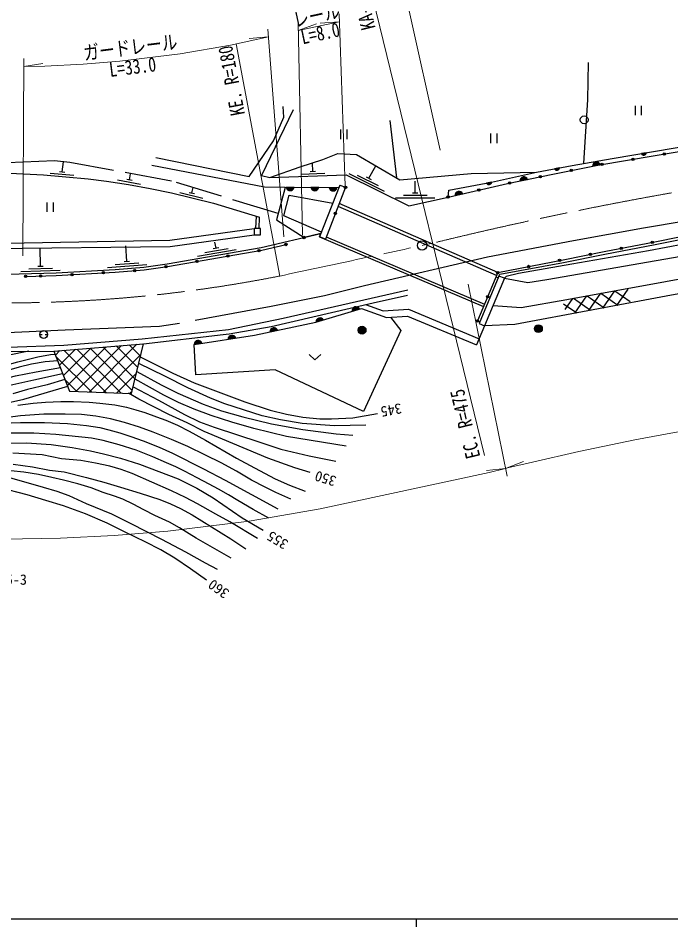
# Model space of a CAD drawing. Units: millimetres at full size, sheet at 1:1000; details may follow other scales. Extents: x 40000 to 680000, y 20000 to 380000.
# Drawn here: x 117450 to 200376, y 204000 to 319462 of the extents above; entities that cross this region are included whole.
import ezdxf
from ezdxf.enums import TextEntityAlignment as Align

# ---------------------------------------------------------------- set-up
doc = ezdxf.new("R2010")
doc.units = ezdxf.units.MM
doc.header["$LTSCALE"] = 1000
doc.linetypes.add('CHAIN', pattern=[18.5, 12, -1.5, 3.5, -1.5])
doc.linetypes.add('DASHED', pattern=[7.5, 6, -1.5])
for name, color, linetype, lineweight in [('M-BGD', 7, 'Continuous', 25), ('M-BMK', 2, 'CHAIN', 13), ('M-BMK-SRVR', 3, 'Continuous', 25), ('M-STR-HTXT', 7, 'Continuous', 13), ('M-STR-STR1', 1, 'Continuous', 25), ('M-STR-STRC', 7, 'Continuous', 25), ('M-TTL-BAND', 7, 'Continuous', 25)]:
    doc.layers.add(name, color=color, linetype=linetype, lineweight=lineweight)
doc.styles.add('ＭＳ ゴシック', font='')
doc.styles.get('ＭＳ ゴシック').set_extended_font_data('MS Gothic')

msp = doc.modelspace()

# ---------------------------------------------------------------- hatches: boundary and pattern name
at = {"layer": 'M-BGD'}
for points in [[(195441, 301517, -1), (195737, 301566, -0.41421), (195614, 301394, -0.41421)], [(196633, 302254), (197250, 302356, -0.84072)], [(199388, 302169, -1), (199684, 302218, -1)], [(185613, 300330), (186228, 300449, -0.84072)], [(187572, 300084, -1), (187866, 300144, -1)], [(190442, 300666, -0.82183), (191413, 300863)], [(191495, 300865, -1), (191791, 300914, -0.41421), (191667, 300742, -0.41421)], [(182177, 298982, 0.82183), (181206, 298783)], [(183652, 299285, -1), (183946, 299345, -1)], [(152502, 297951, -0.82183), (151511, 297959)], [(155634, 297927, -0.82183), (154643, 297935)], [(157959, 297909, -0.82183), (156968, 297917)], [(158892, 297969, -1), (159192, 297969, -1)], [(176975, 298510), (177590, 298628, -0.84072)], [(179734, 298481, -1), (180028, 298541, -1)], [(171938, 296688, -1), (172230, 296755, -1)], [(173930, 297147, 0.82183), (172965, 296924)], [(175836, 297586, -1), (176128, 297653, -1)], [(157610, 294677, -1), (157910, 294677, -1)], [(153625, 291592, -1), (153925, 291592, -1)], [(197863, 290952, -1), (198158, 291008, -0.41421), (198038, 290833, -0.41421)], [(147914, 289907, -1), (148209, 289959, -1)], [(151334, 290678, -1), (151629, 290730, -1)], [(193934, 290202, -1), (194229, 290258, -0.41421), (194109, 290083, -0.41421)], [(140034, 288526, -1), (140329, 288578, -1)], [(143974, 289217, -1), (144269, 289268, -1)], [(186085, 288656, -1), (186379, 288714, -0.41421), (186261, 288538, -0.41421)], [(190008, 289437, -1), (190302, 289495, -1)], [(132121, 287381, -0.41421), (132258, 287543, -0.41421), (132420, 287406, -1)], [(136092, 287848, -1), (136389, 287889, -1)], [(182161, 287877, -1), (182456, 287935, -0.41421), (182338, 287759, -0.41421)], [(118240, 286653, -1), (118539, 286661, -1)], [(120141, 286703, -1), (120441, 286711, -1)], [(124138, 286866, -1), (124437, 286883, -1)], [(128131, 287096, -1), (128431, 287113, -1)], [(178235, 287127, -1), (178535, 287127, -1)], [(176947, 284060, -1), (177247, 284060, -1)], [(159887, 282230, -0.82183), (160835, 282520)], [(155281, 280820, -0.82183), (156228, 281110)], [(175658, 280992, -1), (175958, 280992, -1)], [(149434, 279611, -0.82183), (150405, 279812)], [(160643, 279819, -1), (161643, 279819, -1)], [(183048, 280009, -1), (184048, 280009, -1)], [(140801, 278173, 0.82183), (139822, 278020)], [(145093, 278833, 0.82183), (144114, 278680)]]:
    msp.add_hatch(color=256, dxfattribs=at).paths.add_polyline_path(points)

# ---------------------------------------------------------------- linework, layer by layer
for p, q in [((195825, 308325), (195825, 307125)), ((196625, 308325), (196625, 307125)), ((165581, 299154), (164699, 306445)), ((158395, 305308), (158395, 304108)), ((159195, 305308), (159195, 304108)), ((177461, 304799), (177461, 303599)), ((178261, 304799), (178261, 303599)), ((197250, 302356), (196633, 302254)), ((123035, 299947), (123192, 301212)), ((154892, 299999), (154852, 301095)), ((161986, 299134), (162897, 300708)), ((186228, 300449), (185613, 300330)), ((190442, 300666), (191413, 300863)), ((121514, 299786), (124501, 299510)), ((122686, 299979), (123383, 299914)), ((131583, 298936), (131728, 299672)), ((153403, 299645), (156402, 299753)), ((154542, 299986), (155242, 300011)), ((159479, 299705), (163961, 297487)), ((160509, 299530), (163198, 298200)), ((161672, 299289), (162300, 298979)), ((130053, 298932), (132996, 298351)), ((131239, 299004), (131926, 298868)), ((139512, 297248), (139681, 297935)), ((152502, 297951), (151511, 297959)), ((155634, 297927), (154643, 297935)), ((157959, 297909), (156968, 297917)), ((167898, 297253), (167898, 298753)), ((177590, 298628), (176975, 298510)), ((181206, 298783), (182177, 298982)), ((137984, 297316), (140896, 296597)), ((139172, 297331), (139852, 297164)), ((166398, 296953), (169398, 296953)), ((167548, 297253), (168248, 297253)), ((172965, 296924), (173930, 297147)), ((121102, 296050), (121102, 294850)), ((121902, 296050), (121902, 294850)), ((165398, 296653), (170398, 296653)), ((147657, 292742), (147739, 294288)), ((148057, 292742), (148133, 294168)), ((142587, 290243), (142457, 290981)), ((120290, 287958), (120230, 290259)), ((131261, 288566), (131139, 290518)), ((140228, 289220), (145153, 290083)), ((141161, 289688), (144116, 290206)), ((142242, 290182), (142932, 290303)), ((118799, 287618), (121798, 287697)), ((119940, 287948), (120640, 287967)), ((128818, 287764), (133802, 288171)), ((129791, 288145), (132781, 288388)), ((130912, 288537), (131610, 288594)), ((117807, 287292), (122805, 287424)), ((178385, 287127), (175808, 280992)), ((178538, 286677), (178645, 286953)), ((189680, 284177), (188130, 281963)), ((189749, 284189), (191916, 282672)), ((191459, 284503), (189915, 282297)), ((191504, 284511), (193662, 283000)), ((193238, 284829), (191699, 282632)), ((193259, 284833), (195225, 283456)), ((194930, 285031), (193484, 282966)), ((186759, 283182), (188422, 282018)), ((187901, 283850), (186902, 282423)), ((187995, 283867), (190169, 282345)), ((159887, 282230), (160835, 282520)), ((155281, 280820), (156228, 281110)), ((149434, 279611), (150405, 279812)), ((176694, 280374), (175685, 277949)), ((120188, 279269), (120513, 279269)), ((120863, 279269), (121188, 279269)), ((144114, 278680), (145093, 278833)), ((122761, 277221), (122197, 276657)), ((124718, 277382), (122699, 275364)), ((126674, 277543), (123202, 274070)), ((123257, 277262), (128616, 271903)), ((128631, 277703), (123704, 272777)), ((130588, 277864), (124767, 272044)), ((124917, 277398), (130480, 271835)), ((132545, 278025), (126500, 271980)), ((126577, 277535), (131951, 272161)), ((128237, 277671), (132298, 273610)), ((129896, 277807), (132645, 275059)), ((131556, 277944), (132992, 276508)), ((133216, 278080), (133339, 277957)), ((139822, 278020), (140801, 278173)), ((122279, 276444), (126752, 271971)), ((133045, 276729), (128233, 271917)), ((132480, 274368), (129966, 271854)), ((123421, 273506), (124888, 272039)), ((131914, 272006), (131699, 271791))]:
    msp.add_line(p, q, dxfattribs=at)
for points in [[(189332, 301017), (189840, 309071), (189928, 313830)], [(134958, 301771), (146803, 299364), (149875, 303888), (151203, 306898), (151115, 308250)], [(152400, 307806), (148385, 299455), (149415, 299202), (159115, 299550), (167081, 295609), (172084, 296722)], [(172084, 296722), (172168, 297592), (177574, 298625), (183307, 299886), (187854, 300761), (192939, 301640), (200944, 302970), (208109, 304230), (214486, 305131), (221553, 306037), (225906, 306383)], [(172084, 296722), (179638, 298461), (185395, 299643), (191110, 300802), (198374, 302002), (205012, 303099), (210172, 303857), (215437, 304535), (221747, 305242), (225635, 305578)], [(139926, 281077), (149611, 282860), (156371, 284238), (161452, 285476), (177103, 289152), (188017, 291212), (196897, 292802), (207743, 294644), (215741, 295957), (222424, 296978), (228822, 297649), (238525, 298610), (247756, 299531), (255686, 299961), (268024, 300572), (283598, 300957), (315566, 301362)], [(149415, 299202), (153278, 300583), (156166, 301522), (158086, 302262), (160449, 302125), (165954, 298937), (175027, 299715), (183307, 299886)], [(151384, 297960), (148746, 297981), (134428, 300741)], [(105374, 299721), (107410, 299978), (112155, 300009), (116375, 299752), (120687, 299561), (126340, 299039), (128689, 298740), (131466, 298347), (134223, 297803), (136948, 297262), (142286, 295946), (148133, 294168)], [(178385, 287127), (186678, 288774), (191904, 289814), (198334, 291042), (204630, 292321), (210140, 293371), (215705, 294181), (220755, 294949), (226222, 295684), (230993, 296230), (234811, 296518), (241320, 297081), (246122, 297515), (250723, 297888), (254583, 298136), (259590, 298404), (278286, 299241)], [(158172, 297907), (151384, 297960), (150255, 293824), (153775, 291592)], [(159042, 297969), (156479, 291386), (155754, 291695), (155905, 292084), (153775, 291592)], [(178645, 286953), (186743, 288430), (191971, 289471), (198402, 290699), (204698, 291978), (210198, 293025), (215756, 293834), (220804, 294603), (226265, 295337), (231026, 295882), (234839, 296170), (241351, 296733), (246152, 297167), (250748, 297539), (254603, 297787), (259607, 298054), (278557, 298903)], [(283521, 298233), (270852, 297902), (248461, 296609), (239850, 295919), (229155, 294909), (221288, 293842), (212892, 292457), (204256, 291159), (197534, 289880), (187809, 288216), (181011, 287017), (179471, 286644), (179229, 286408)], [(155973, 292258), (151205, 294343), (151886, 296975), (157410, 295949)], [(179229, 286408), (182217, 285869), (184602, 286250), (212405, 291105), (219568, 292399), (226804, 293259), (237884, 294516), (249765, 295624), (252448, 295784), (265383, 296728), (278629, 297303)], [(69018, 294798), (82649, 293023), (83284, 294558), (112608, 290245), (113534, 290845), (136720, 291233), (147443, 292742)], [(68942, 294195), (83324, 292599), (83897, 293969), (113295, 289581), (114134, 290192), (136779, 290441), (147443, 291942)], [(177783, 282966), (181347, 282708), (187181, 283718), (205951, 287160), (230963, 290846), (240959, 291834), (250953, 292659), (264546, 293560), (269439, 291773), (281058, 286889)], [(267278, 292562), (239326, 290033), (228112, 288774), (221732, 288017), (200480, 284278), (180558, 280544), (176694, 280374)], [(68549, 291057), (77838, 289952), (86064, 289064), (97404, 287876), (102672, 287343), (105433, 287138), (109386, 287021), (116011, 286945), (122274, 287109), (129762, 287540), (133428, 287839), (136375, 288240), (148329, 290336), (155905, 292084)], [(118390, 286657), (122289, 286760), (129786, 287191), (133465, 287491), (136429, 287894), (148399, 289992), (151481, 290704)], [(67338, 281406), (79303, 279899), (92377, 278437), (100126, 277699), (108341, 277144), (114614, 277113), (122001, 277159), (133372, 278093), (143508, 279265), (144244, 279365), (149575, 280304), (162561, 283301), (166905, 284259)], [(67415, 282022), (81300, 280343), (88421, 279351), (98621, 278457), (108070, 277768), (116164, 277662), (123236, 277905), (133197, 278737), (144165, 279916), (151108, 281341), (166959, 284937)], [(67636, 283784), (84044, 281696), (95267, 280399), (106526, 279096), (109617, 279229), (123442, 279873), (135423, 280341), (137944, 280726)], [(161566, 283071), (163816, 282264), (167045, 282465), (176012, 278734)], [(139822, 278010), (147458, 279202), (155281, 280820), (161059, 282588), (164260, 281440), (166901, 281604), (175685, 277949)], [(164749, 281471), (166055, 279783), (161329, 269502), (150100, 274762), (140004, 274130), (139822, 278010)], [(91933, 277380), (95990, 276277), (99914, 275280), (102117, 274762), (104461, 274330), (107027, 274123), (108774, 274148), (110904, 274287), (112506, 274536), (114475, 274990), (117391, 275794), (119945, 276444), (121578, 276707), (122153, 276770)], [(118798, 277139), (116081, 276594), (114580, 276047), (112770, 275615), (110625, 275237), (108331, 275004), (107348, 274956), (105916, 275056), (103458, 275296), (100982, 275758), (97064, 276768), (94602, 277491), (92023, 278186)], [(122001, 277159), (123978, 272072), (131861, 271785), (133372, 278093)], [(89284, 276871), (91967, 276150), (93729, 275681), (95470, 275122), (99435, 273778), (100991, 273304), (102359, 272983), (104130, 272639), (106474, 272423), (107879, 272371), (109847, 272503), (111989, 272843), (114298, 273285), (117109, 274003), (119738, 274520), (122819, 275054)], [(122488, 275907), (120872, 275785), (119135, 275502), (117574, 275105), (114497, 274243), (112488, 273799), (110337, 273426), (108212, 273215), (106434, 273215), (104376, 273373), (102669, 273633), (101192, 273980), (99869, 274349), (97907, 274974), (96192, 275487), (94275, 276007), (91844, 276585)], [(132970, 276414), (137089, 274350), (139832, 273113), (146268, 270701), (149458, 269650), (151556, 269143), (153634, 268778), (155765, 268549), (157276, 268549), (159959, 268659), (163112, 269239)], [(154403, 276728), (155153, 276028), (155903, 276728)], [(161613, 267752), (157635, 267661), (153535, 267963), (150784, 268406), (148470, 268948), (143693, 270451), (141887, 271185), (138996, 272480), (136070, 273957), (132769, 275576)], [(65931, 270181), (67382, 270926), (69425, 271750), (73963, 273171), (77726, 274022), (79542, 274251), (81211, 274334), (83561, 274334), (87149, 274059), (88964, 273730), (91803, 272988), (95372, 272219), (97633, 271578), (100859, 270771), (102987, 270327), (105062, 269946), (106854, 269800), (108044, 269736), (109685, 269755), (114227, 270205), (116112, 270572), (118158, 271044), (123739, 272689)], [(116409, 272823), (119460, 273502), (123103, 274324)], [(132528, 274571), (135611, 272877), (137742, 271804), (140943, 270434), (143278, 269583), (146001, 268800), (149623, 267901), (153618, 267197), (157873, 266649), (159975, 266480)], [(123398, 273567), (121115, 272883), (118626, 272268), (116773, 271741)], [(132057, 272602), (135294, 270907), (138576, 269090), (140503, 268189), (142339, 267499), (148169, 265578), (150840, 264695), (154409, 263846), (157828, 263157)], [(159138, 265082), (151556, 266309), (147377, 267310), (144577, 268113), (141968, 268970), (139824, 269782), (137802, 270639), (135945, 271552), (132334, 273608)], [(154535, 261714), (152620, 262306), (149175, 263563), (143410, 265954), (141075, 266948), (138941, 268037), (136585, 269091), (132793, 271034), (131471, 271799)], [(117415, 270268), (119368, 270530), (120930, 270682), (122886, 270745), (124468, 270763), (126460, 270666), (127835, 270561), (129742, 270313), (131194, 270013), (132394, 269704), (133527, 269369), (135019, 268823), (136204, 268392), (137695, 267734), (139169, 266981), (141233, 265833), (145175, 263565), (147466, 262328), (150085, 260934), (151916, 260101), (153933, 259376)], [(152093, 258357), (150175, 259207), (148844, 259866), (147109, 260775), (145191, 261901), (143236, 262963), (141272, 263941), (139002, 265038), (136922, 265938), (134611, 266850), (132865, 267492), (130963, 268066), (129182, 268543), (127316, 268908), (125477, 269086), (123442, 269157), (120703, 269157), (117760, 268938), (112794, 268298)], [(114189, 267946), (117735, 268098), (120816, 268098), (123734, 267960), (126122, 267724), (127821, 267456), (128984, 267166), (130381, 266778), (131767, 266323), (133337, 265752), (135375, 264968), (137079, 264174), (141003, 262207), (143755, 260762), (150458, 257096)], [(149280, 255920), (147305, 257023), (145352, 258158), (144162, 258894), (142896, 259613), (141705, 260230), (140196, 261066), (138594, 261880), (137480, 262432), (136302, 262965), (134548, 263724), (132442, 264567), (130301, 265243), (128241, 265810), (126784, 266108), (122236, 266555), (119421, 266721), (115904, 266721)], [(109413, 265433), (118492, 265512), (121622, 265287), (124298, 264917), (126646, 264497), (128293, 264120), (130445, 263548), (132868, 262779), (137764, 260937), (140154, 259727), (142206, 258523), (145921, 255973), (148572, 254384)], [(147868, 253326), (144330, 255445), (142579, 256418), (140245, 257765), (138721, 258566), (136940, 259413), (131922, 261620), (130521, 262094), (129091, 262527), (127256, 262923), (125417, 263260), (122963, 263478), (120491, 263987), (116784, 264187)], [(116830, 262786), (119254, 262443), (121421, 262045), (123309, 261812), (126129, 261108), (128333, 260509), (130441, 259847), (132950, 259111), (135447, 258288), (136799, 257763), (138085, 257158), (139561, 256372), (144459, 253304), (146358, 252040)], [(116466, 261041), (117831, 260668), (120618, 259876), (122356, 259362), (123870, 258817), (126104, 257794), (129329, 256473), (131783, 255242), (135658, 253256), (138718, 251644), (141189, 250248), (142733, 249443)], [(144502, 250833), (140049, 253375), (137952, 254701), (136687, 255424), (134826, 256285), (133397, 256989), (132044, 257698), (130739, 258327), (129698, 258732), (128241, 259193), (126735, 259764), (125030, 260293), (123225, 260753), (121739, 261101), (120043, 261463), (118171, 261776), (116513, 261923)], [(141381, 248034), (139367, 249495), (137354, 250852), (135567, 251906), (133606, 252927), (131141, 254115), (128762, 255278), (126022, 256488), (123215, 257488), (120970, 258166), (118580, 258891), (114952, 259817)]]:
    msp.add_lwpolyline(points, dxfattribs=at)
at = {"layer": 'M-BGD', "linetype": 'DASHED'}
msp.add_lwpolyline([(150479, 294643), (136941, 298771), (124004, 301111), (122077, 301350), (115462, 301064), (101569, 300128), (88569, 299606), (80954, 297574), (78975, 297236), (76789, 297025), (74830, 297014), (73087, 297203), (69401, 297852)], dxfattribs=at)
at = {"layer": 'M-BGD'}
msp.add_lwpolyline([(147443, 291942), (148243, 291942), (148243, 292742), (147443, 292742)], close=True, dxfattribs=at)
for centre, radius in [((189362, 306548), 500), ((195589, 301542), 150), ((199536, 302194), 150), ((187719, 300114), 150), ((191643, 300890), 150), ((183799, 299315), 150), ((159042, 297969), 150), ((179881, 298511), 150), ((172084, 296722), 150), ((175982, 297619), 150), ((157760, 294677), 150), ((153775, 291592), 150), ((198010, 290980), 150), ((148061, 289933), 150), ((151481, 290704), 150), ((194081, 290230), 150), ((140182, 288552), 150), ((144122, 289243), 150), ((186232, 288685), 150), ((190155, 289466), 150), ((132270, 287394), 150), ((136241, 287868), 150), ((182309, 287906), 150), ((118390, 286657), 150), ((120291, 286707), 150), ((124287, 286875), 150), ((128281, 287105), 150), ((178385, 287127), 150), ((177097, 284060), 150), ((175808, 280992), 150), ((120688, 279269), 500), ((161143, 279819), 500), ((183548, 280009), 500)]:
    msp.add_circle(centre, radius, dxfattribs=at)
for centre, radius, start, end in [((196932, 302359), 318, 199.32376, 359.54149), ((185910, 300443), 318, 200.78359, 1.00132), ((190947, 300669), 505, 22.63507, 180.29326), ((181711, 298787), 505, 22.76629, 180.42448), ((152008, 298053), 505, 190.72291, 348.3811), ((155140, 298029), 505, 190.72291, 348.3811), ((157465, 298010), 505, 190.72291, 348.3811), ((177272, 298623), 318, 200.70872, 0.92645), ((173469, 296940), 505, 24.1409, 181.79909), ((160390, 282281), 505, 28.18549, 185.84368), ((155783, 280871), 505, 28.18549, 185.84368), ((149939, 279615), 505, 22.85572, 180.51391), ((140326, 278000), 505, 20.04441, 177.7026), ((144618, 278660), 505, 20.04441, 177.7026)]:
    msp.add_arc(centre, radius, start, end, dxfattribs=at)
at = {"layer": 'M-BMK'}
for centre, radius, start, end in [((283198, -170471), 475000, 91.10562, 103.77211), ((-1573981, 8358525), 8254024, 282.06078, 282.19872), ((115787, 463280), 180000, 265.98011, 281.18097)]:
    msp.add_arc(centre, radius, start, end, dxfattribs=at)
at = {"layer": 'M-BMK-SRVR'}
msp.add_circle((168774, 290582), 600, dxfattribs=at)
at = {"layer": 'M-STR-HTXT'}
for p, q in [((176709, 263887), (160568, 329983)), ((171058, 302708), (166795, 321954)), ((158985, 298167), (158216, 320022)), ((153561, 291909), (153009, 318903)), ((153030, 317885), (158252, 319007)), ((153030, 317885), (155335, 318730)), ((158252, 319007), (155803, 318830)), ((151225, 291672), (149162, 318076)), ((149240, 317070), (146792, 316893)), ((150691, 286697), (145162, 316194)), ((118034, 289276), (118184, 314323)), ((118178, 313323), (120603, 313703)), ((179584, 261266), (174620, 285644)), ((179384, 262247), (176942, 261994)), ((179384, 262247), (181668, 263147))]:
    msp.add_line(p, q, dxfattribs=at)
for points in [[(118178, 313323), (120839, 313366), (125690, 313608), (130350, 313989), (138042, 314940), (144422, 316035), (149240, 317070)], [(179384, 262247), (179619, 262305), (182783, 263050), (188704, 264379), (195806, 265862), (199252, 266538), (208914, 268283), (214523, 269196), (220325, 270063), (226765, 270934), (233798, 271776), (242277, 272641), (249640, 273258), (262898, 274062), (269562, 274318), (274777, 274448), (277234, 274483)], [(64366, 257702), (79910, 256022), (101417, 253738), (110138, 253350), (115578, 253274), (122813, 253389), (129634, 253730), (136483, 254290), (146800, 255567), (155802, 257110), (177301, 261731), (179384, 262247)]]:
    msp.add_lwpolyline(points, dxfattribs=at)
at = {"layer": 'M-STR-STR1'}
for p, q in [((158308, 298255), (155754, 291695)), ((159042, 297969), (156479, 291386)), ((158308, 298255), (159042, 297969)), ((178385, 287127), (158236, 295900)), ((178232, 286762), (158092, 295531)), ((155754, 291695), (176575, 282817)), ((156598, 291693), (176702, 283121)), ((178385, 287127), (175808, 280992)), ((178538, 286677), (176006, 280652)), ((179229, 286408), (176694, 280374)), ((178165, 286602), (178451, 286470)), ((179229, 286408), (178538, 286677)), ((175808, 280992), (176093, 280859)), ((176006, 280652), (176694, 280374))]:
    msp.add_line(p, q, dxfattribs=at)
at = {"layer": 'M-TTL-BAND'}
for p, q in [((40000, 205000), (579000, 205000)), ((168000, 205000), (168000, 204000))]:
    msp.add_line(p, q, dxfattribs=at)

# ---------------------------------------------------------------- texts
at = {"layer": 'M-BGD', "style": 'ＭＳ ゴシック'}
for s, rotation, p in [('345', 190.417, (164843, 269651)), ('350', 162.828, (156493, 260949)), ('355', 149.057, (150397, 253118)), ('360', 144.035, (142908, 246926))]:
    msp.add_text(s, height=1320, rotation=rotation, dxfattribs=at).set_placement(p, align=Align.MIDDLE_CENTER)
at = {"layer": 'M-STR-HTXT', "style": 'ＭＳ ゴシック', "width": 0.8}
for s, rotation, p in [('KA-A=60 R=∞', 103.724, (160568, 329983)), ('KE. R=180', 100.616, (145162, 316194))]:
    msp.add_text(s, height=1833, rotation=rotation, dxfattribs=at).set_placement(p, align=Align.BOTTOM_RIGHT)
for s, rotation, p in [('レール', 12.13, (155652, 318396)), ('ガードレール', 7.052, (131883, 314308))]:
    msp.add_text(s, height=1833, rotation=rotation, dxfattribs=at).set_placement(p, align=Align.BOTTOM_CENTER)
for s, rotation, p in [('L=8.0', 12.13, (155641, 318446)), ('L=33.0', 7.052, (131877, 314178))]:
    msp.add_text(s, height=1833, rotation=rotation, dxfattribs=at).set_placement(p, align=Align.TOP_CENTER)
msp.add_text('EC. R=475', height=1833, rotation=103.724, dxfattribs=at).set_placement((176709, 263887), align=Align.BOTTOM_LEFT)
at = {"layer": 'M-STR-STRC', "style": 'ＭＳ ゴシック'}
msp.add_text('325-3', height=1320, dxfattribs=at).set_placement((116324, 248790), align=Align.TOP_CENTER)

doc.saveas('drawing.dxf')
